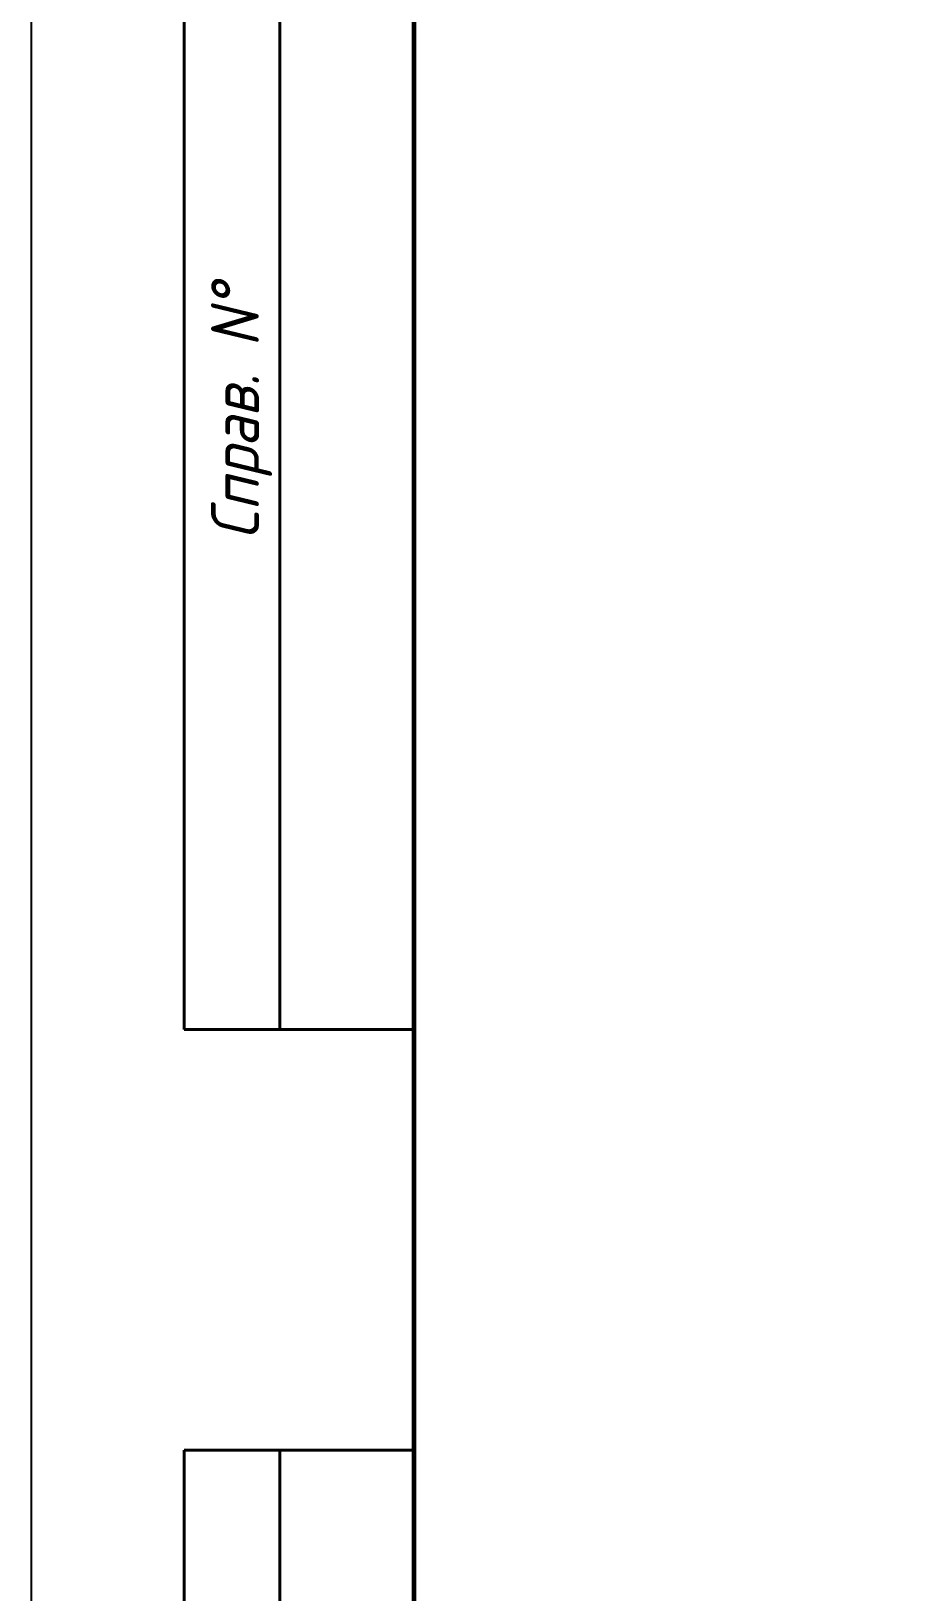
# Model space of a CAD drawing. Header units: millimetres. Extents: x -963 to 6509, y -1367 to 453.
# Drawn here: x 0 to 46.4, y -183.3 to -101.7 of the extents above; entities that cross this region are included whole.
import ezdxf

# ---------------------------------------------------------------- set-up
doc = ezdxf.new("R2010")
doc.units = ezdxf.units.MM
doc.header["$LTSCALE"] = 0.5
doc.layers.get('0').update_dxf_attribs({"lineweight": 60})
doc.layers.get('Defpoints').update_dxf_attribs({"color": 5})
doc.layers.add('4-текст', color=7, linetype='Continuous', true_color=0x00ad00)
doc.layers.add('Основная', color=7, linetype='Continuous', lineweight=40)
doc.styles.get("Standard").update_dxf_attribs({"font": 'isocpeui.ttf', "width": 0.9})

msp = doc.modelspace()

# ---------------------------------------------------------------- linework, layer by layer
at = {"color": 0, "lineweight": 60}
msp.add_lwpolyline([(20, -320.881), (415, -320.881), (415, -33.881), (20, -33.881)], close=True, dxfattribs=at)
at = {"layer": 'Defpoints', "color": 0}
msp.add_lwpolyline([(0, -325.881), (420, -325.881), (420, -28.881), (0, -28.881)], close=True, dxfattribs=at)
msp.add_lwpolyline([(0, -325.881), (420, -325.881), (420, -28.881), (0, -28.881)], close=True, dxfattribs=at)
at = {"layer": 'Основная'}
for p, q in [((8, -33.881), (8, -153.881)), ((13, -153.881), (13, -33.881)), ((20, -153.881), (8, -153.881)), ((8, -320.881), (8, -175.881)), ((20, -175.881), (8, -175.881)), ((13, -320.881), (13, -175.881))]:
    msp.add_line(p, q, dxfattribs=at)

# ---------------------------------------------------------------- texts
at = {"layer": '4-текст', "width": 0.9}
msp.add_text('Справ. N%%d', height=2.5, rotation=90, dxfattribs=at).set_placement((11.908, -128.254))

doc.saveas('drawing.dxf')
